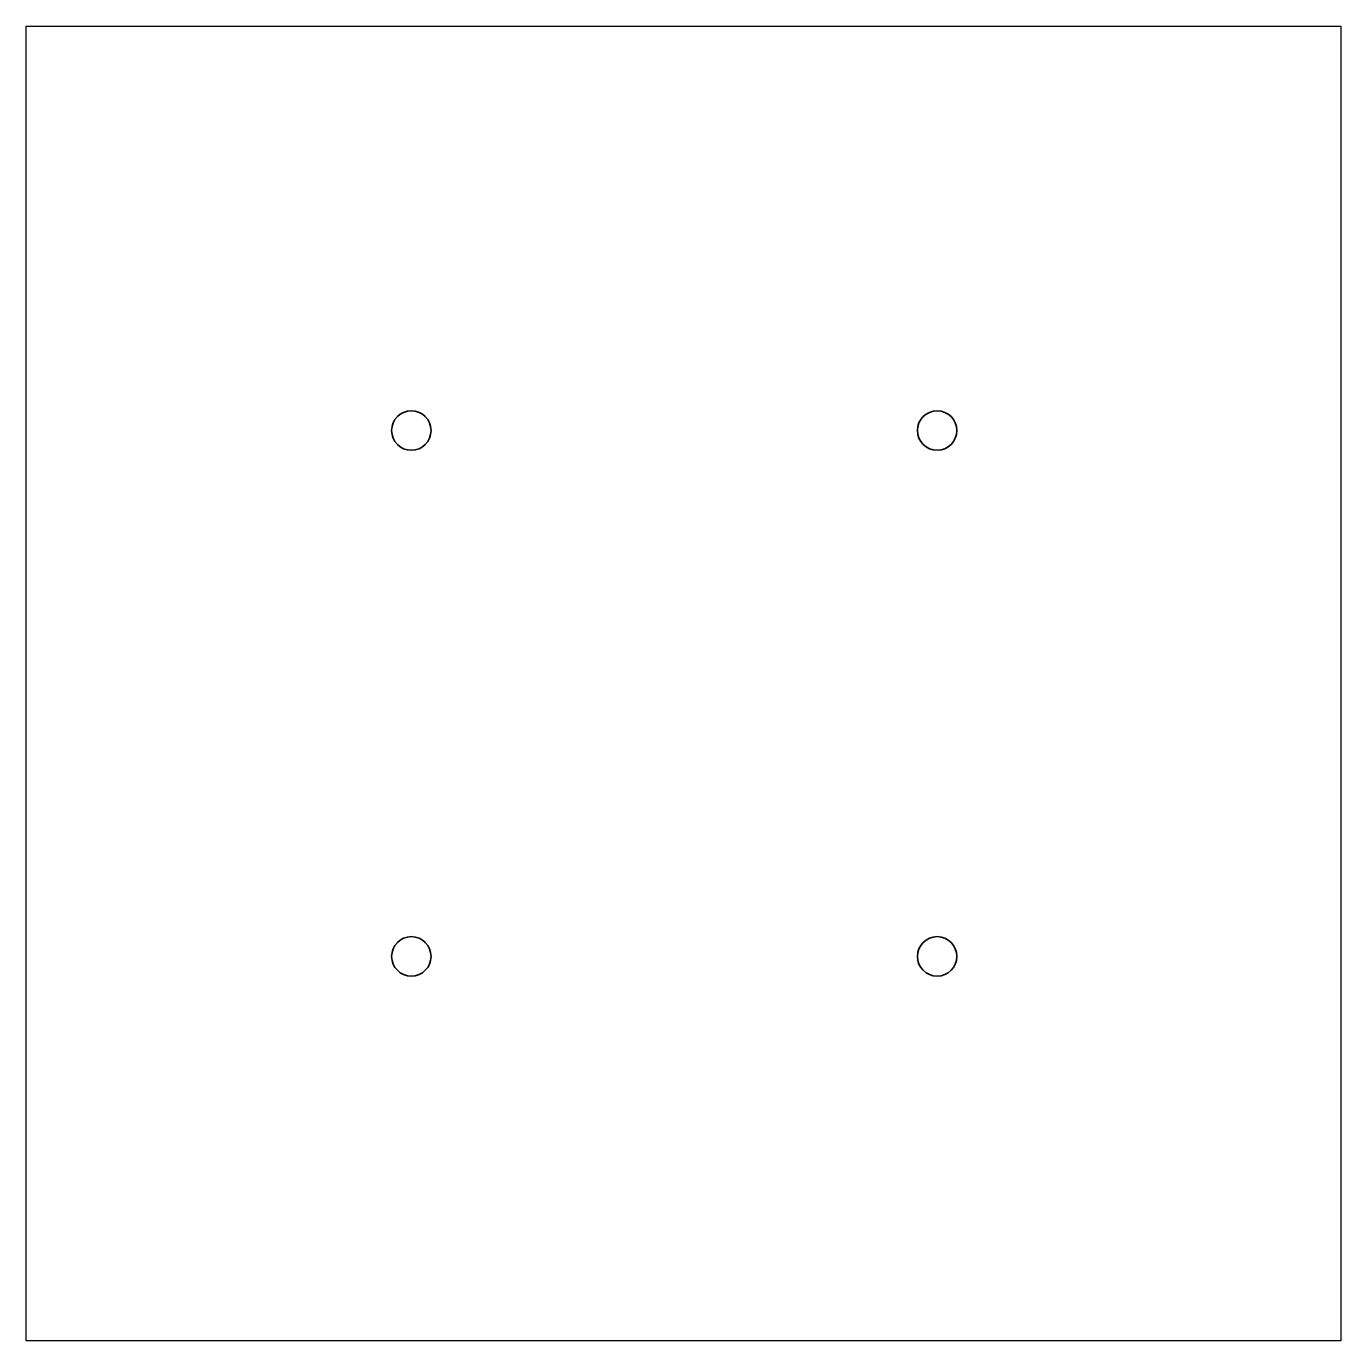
# Model space of a CAD drawing. Header units: inches. Extents: x -100 to 100, y -100 to 100.
import ezdxf

# ---------------------------------------------------------------- set-up
doc = ezdxf.new("R2010")
doc.units = ezdxf.units.IN
doc.header["$MEASUREMENT"] = 0
doc.layers.add('PlywoodMark', color=7, linetype='Continuous')

# ---------------------------------------------------------------- blocks, each defined once
blk = doc.blocks.new('block 2')
at = {"layer": 'PlywoodMark', "color": 1, "lineweight": 35}
for points in [[(-38.41, 38.48), (-38.41, 36.83), (-39.75, 35.48), (-41.41, 35.48), (-43.07, 35.48), (-44.41, 36.83), (-44.41, 38.48), (-44.41, 40.14), (-43.07, 41.48), (-41.41, 41.48), (-39.75, 41.48), (-38.41, 40.14), (-38.41, 38.48)], [(41.59, 38.48), (41.59, 36.83), (40.25, 35.48), (38.59, 35.48), (36.93, 35.48), (35.59, 36.83), (35.59, 38.48), (35.59, 40.14), (36.93, 41.48), (38.59, 41.48), (40.25, 41.48), (41.59, 40.14), (41.59, 38.48)], [(-38.41, -41.52), (-38.41, -43.17), (-39.75, -44.52), (-41.41, -44.52), (-43.07, -44.52), (-44.41, -43.17), (-44.41, -41.52), (-44.41, -39.86), (-43.07, -38.52), (-41.41, -38.52), (-39.75, -38.52), (-38.41, -39.86), (-38.41, -41.52)], [(41.59, -41.52), (41.59, -43.17), (40.25, -44.52), (38.59, -44.52), (36.93, -44.52), (35.59, -43.17), (35.59, -41.52), (35.59, -39.86), (36.93, -38.52), (38.59, -38.52), (40.25, -38.52), (41.59, -39.86), (41.59, -41.52)]]:
    blk.add_open_spline(points, degree=3, knots=[0, 0, 0, 0, 1, 1, 1, 2, 2, 2, 3, 3, 3, 4, 4, 4, 4], dxfattribs=at)

msp = doc.modelspace()

# ---------------------------------------------------------------- linework, layer by layer
at = {"layer": 'PlywoodMark', "color": 1, "lineweight": 25}
msp.add_lwpolyline([(100, -100), (-100, -100), (-100, 100), (100, 100), (100, -100)], dxfattribs=at)

# ---------------------------------------------------------------- block references
at = {"layer": 'PlywoodMark'}
msp.add_blockref('block 2', (0, 0), dxfattribs=at)

doc.saveas('drawing.dxf')
